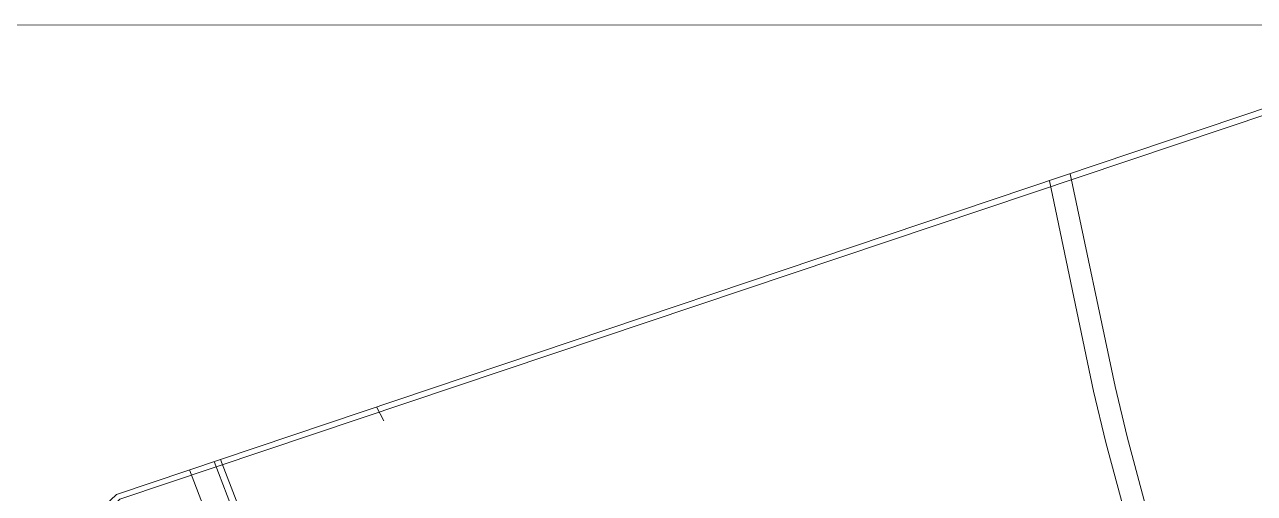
# Model space of a CAD drawing. Header units: millimetres. Extents: x 3.6 to 37.8, y 0.6 to 28.7.
# Drawn here: x 15.58 to 28.22, y 23.89 to 28.7 of the extents above; entities that cross this region are included whole.
import ezdxf

# ---------------------------------------------------------------- set-up
doc = ezdxf.new("R2010")
doc.units = ezdxf.units.MM
for name, color, linetype in [('PDF_Batangas$Geomap$BOUNDARY-NODE', 3, 'Continuous'), ('PDF_Batangas$Geomap$STRAND', 7, 'Continuous'), ('PDF_FRAME-TB', 7, 'Continuous')]:
    doc.layers.add(name, color=color, linetype=linetype)
doc.layers.add('PDF_Batangas$Geomap$ROAD', color=8, linetype='Continuous', true_color=0x808080)

msp = doc.modelspace()

# ---------------------------------------------------------------- linework, layer by layer
at = {"layer": 'PDF_Batangas$Geomap$BOUNDARY-NODE', "lineweight": 0}
for points in [[(25.76, 14.199), (23.658, 10.99), (22.774, 11.618), (30.791, 23.195), (28.401, 27.801), (16.563, 23.825), (11.864, 19.392)], [(19.274, 24.632), (19.201, 24.774)]]:
    msp.add_lwpolyline(points, dxfattribs=at)
at = {"layer": 'PDF_Batangas$Geomap$ROAD', "lineweight": 0}
for points in [[(28.028, 20.214), (27.286, 22.324), (27.169, 22.674), (27.069, 23.024), (26.694, 24.409), (26.569, 24.938), (26.115, 27.099)], [(26.33, 27.171), (26.79, 24.984), (26.915, 24.467), (27.286, 23.083), (27.386, 22.741), (27.503, 22.399), (28.153, 20.551)], [(17.531, 24.212), (18.913, 20.602)], [(17.278, 24.127), (18.071, 22.057)]]:
    msp.add_lwpolyline(points, dxfattribs=at)
at = {"layer": 'PDF_Batangas$Geomap$STRAND', "color": 254, "lineweight": 0, "true_color": 0xdcdcdc}
msp.add_lwpolyline([(17.598, 24.235), (18.096, 22.937), (18.392, 22.161)], dxfattribs=at)
at = {"layer": 'PDF_FRAME-TB', "lineweight": 0, "const_width": 0.00834}
msp.add_lwpolyline([(37.765, 0.599), (37.765, 28.699), (3.568, 28.699), (3.568, 0.599)], close=True, dxfattribs=at)
at = {"layer": 'PDF_FRAME-TB', "color": 254, "lineweight": 0, "true_color": 0xdcdcdc}
msp.add_lwpolyline([(32.077, 12.049), (27.686, 10.736), (25.777, 14.351), (23.658, 11.169), (22.949, 11.657), (26.807, 17.257), (30.889, 23.166), (28.42, 27.874), (16.528, 23.875), (11.833, 19.446), (8.418, 16.978), (12.475, 2.567), (14.722, 2.571), (14.889, 2.775), (20.76, 3.451), (22.916, 5.982), (29.542, 7.533), (33.42, 8.768)], close=True, dxfattribs=at)

doc.saveas('drawing.dxf')
